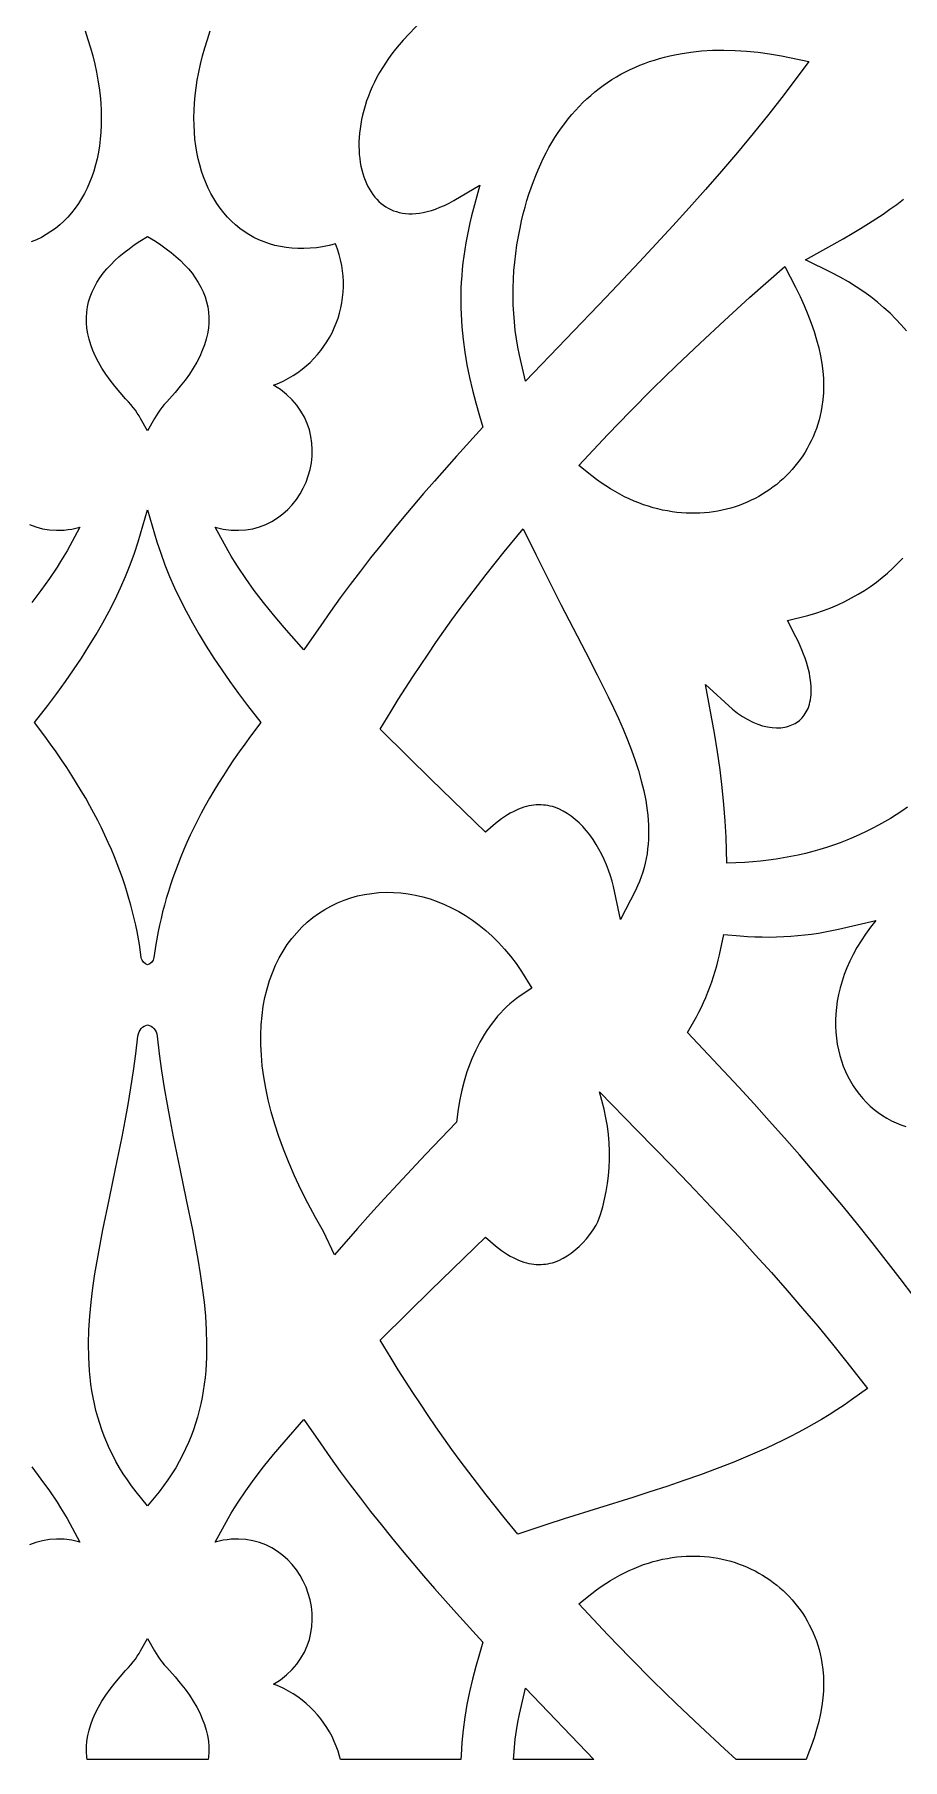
# Model space of a CAD drawing. Extents: x -280 to 280, y -610 to 610.
# Drawn here: x -155.6 to -112.5, y 230 to 315.7 of the extents above; entities that cross this region are included whole.
import ezdxf

# ---------------------------------------------------------------- set-up
doc = ezdxf.new("R2010")
doc.units = 0
doc.layers.add('LAYER_1', color=18, linetype='CONTINUOUS')

msp = doc.modelspace()

# ---------------------------------------------------------------- linework, layer by layer
at = {"layer": 'LAYER_1'}
for points in [[(-136.403, 316.332), (-137.309, 315.369), (-137.505, 315.146), (-137.692, 314.921), (-137.869, 314.693), (-138.037, 314.464), (-138.194, 314.232), (-138.342, 313.999), (-138.481, 313.765), (-138.611, 313.53), (-138.731, 313.294), (-138.842, 313.059), (-138.945, 312.823), (-139.038, 312.587), (-139.122, 312.352), (-139.198, 312.118), (-139.265, 311.886), (-139.324, 311.654), (-139.374, 311.425), (-139.416, 311.198), (-139.45, 310.973), (-139.476, 310.751), (-139.493, 310.532), (-139.503, 310.317), (-139.506, 310.105), (-139.5, 309.898), (-139.487, 309.694), (-139.467, 309.496), (-139.44, 309.302), (-139.406, 309.114), (-139.364, 308.931), (-139.317, 308.754), (-139.262, 308.584), (-139.202, 308.42), (-139.135, 308.262), (-139.063, 308.112), (-138.984, 307.968), (-138.901, 307.833), (-138.811, 307.704), (-138.717, 307.584), (-138.618, 307.471), (-138.514, 307.366), (-138.405, 307.268), (-138.291, 307.179), (-138.172, 307.098), (-138.048, 307.025), (-137.92, 306.961), (-137.786, 306.904), (-137.646, 306.856), (-137.501, 306.817), (-137.35, 306.786), (-137.193, 306.765), (-137.029, 306.754), (-136.859, 306.753), (-136.682, 306.763), (-136.499, 306.783), (-136.309, 306.816), (-136.112, 306.86), (-135.908, 306.917), (-135.698, 306.987), (-135.481, 307.071), (-135.258, 307.169), (-135.029, 307.281), (-134.793, 307.409), (-133.496, 308.175), (-133.908, 306.643), (-133.991, 306.305), (-134.068, 305.97), (-134.137, 305.637), (-134.199, 305.305), (-134.253, 304.976), (-134.301, 304.649), (-134.342, 304.323), (-134.376, 304), (-134.403, 303.677), (-134.424, 303.356), (-134.438, 303.036), (-134.446, 302.718), (-134.448, 302.4), (-134.443, 302.084), (-134.433, 301.768), (-134.416, 301.453), (-134.394, 301.141), (-134.332, 300.51), (-134.248, 299.883), (-134.143, 299.256), (-134.017, 298.628), (-133.871, 297.999), (-133.706, 297.367), (-133.521, 296.726), (-133.355, 296.152), (-134.655, 294.719), (-135.75, 293.482), (-136.291, 292.859), (-136.828, 292.23), (-137.36, 291.597), (-137.887, 290.958), (-138.409, 290.314), (-138.924, 289.664), (-139.434, 289.008), (-139.937, 288.345), (-140.433, 287.676), (-140.922, 286.999), (-141.404, 286.315), (-142.241, 285.092), (-143.22, 286.215), (-143.748, 286.844), (-144.242, 287.456), (-144.701, 288.053), (-145.122, 288.635), (-145.503, 289.198), (-145.681, 289.478), (-145.847, 289.752), (-146.003, 290.022), (-146.64, 291.188), (-146.242, 291.098), (-145.856, 291.047), (-145.483, 291.034), (-145.123, 291.058), (-144.776, 291.115), (-144.445, 291.205), (-144.13, 291.325), (-143.831, 291.473), (-143.549, 291.647), (-143.286, 291.845), (-143.041, 292.065), (-142.817, 292.305), (-142.613, 292.563), (-142.43, 292.837), (-142.27, 293.125), (-142.133, 293.426), (-142.02, 293.736), (-141.931, 294.055), (-141.868, 294.379), (-141.832, 294.708), (-141.822, 295.039), (-141.841, 295.369), (-141.889, 295.698), (-141.966, 296.023), (-142.074, 296.342), (-142.212, 296.653), (-142.384, 296.955), (-142.588, 297.244), (-142.825, 297.519), (-143.098, 297.778), (-143.405, 298.02), (-143.573, 298.133), (-143.749, 298.241), (-143.49, 298.343), (-143.239, 298.458), (-142.997, 298.584), (-142.764, 298.721), (-142.54, 298.869), (-142.325, 299.028), (-142.12, 299.196), (-141.924, 299.374), (-141.738, 299.561), (-141.563, 299.756), (-141.397, 299.96), (-141.242, 300.171), (-141.098, 300.389), (-140.965, 300.613), (-140.843, 300.844), (-140.732, 301.08), (-140.633, 301.322), (-140.545, 301.568), (-140.469, 301.819), (-140.406, 302.073), (-140.355, 302.331), (-140.316, 302.592), (-140.29, 302.855), (-140.278, 303.12), (-140.278, 303.386), (-140.292, 303.653), (-140.319, 303.921), (-140.36, 304.189), (-140.415, 304.457), (-140.484, 304.724), (-140.568, 304.989), (-140.666, 305.253), (-140.989, 305.174), (-141.307, 305.112), (-141.621, 305.066), (-141.931, 305.036), (-142.237, 305.021), (-142.537, 305.023), (-142.832, 305.039), (-143.122, 305.072), (-143.406, 305.12), (-143.683, 305.182), (-143.954, 305.26), (-144.219, 305.353), (-144.475, 305.46), (-144.724, 305.581), (-144.965, 305.716), (-145.197, 305.865), (-145.421, 306.027), (-145.635, 306.202), (-145.84, 306.39), (-146.036, 306.589), (-146.221, 306.801), (-146.396, 307.023), (-146.561, 307.257), (-146.715, 307.502), (-146.859, 307.756), (-146.992, 308.021), (-147.114, 308.296), (-147.224, 308.58), (-147.324, 308.872), (-147.412, 309.174), (-147.488, 309.484), (-147.553, 309.803), (-147.606, 310.129), (-147.647, 310.463), (-147.677, 310.805), (-147.693, 311.154), (-147.698, 311.51), (-147.69, 311.873), (-147.67, 312.242), (-147.636, 312.618), (-147.59, 313), (-147.531, 313.388), (-147.458, 313.782), (-147.373, 314.181), (-147.273, 314.586), (-147.16, 314.995), (-147.032, 315.41), (-146.891, 315.829)], [(-153.109, 315.829), (-152.968, 315.41), (-152.84, 314.995), (-152.727, 314.586), (-152.627, 314.181), (-152.542, 313.782), (-152.469, 313.388), (-152.41, 313), (-152.364, 312.618), (-152.33, 312.242), (-152.31, 311.873), (-152.302, 311.51), (-152.307, 311.154), (-152.323, 310.805), (-152.353, 310.463), (-152.394, 310.129), (-152.447, 309.803), (-152.512, 309.484), (-152.588, 309.174), (-152.676, 308.872), (-152.776, 308.58), (-152.886, 308.296), (-153.008, 308.021), (-153.141, 307.756), (-153.285, 307.502), (-153.439, 307.257), (-153.604, 307.023), (-153.779, 306.801), (-153.964, 306.589), (-154.16, 306.39), (-154.365, 306.202), (-154.579, 306.027), (-154.803, 305.865), (-155.035, 305.716), (-155.276, 305.581), (-155.525, 305.46), (-155.781, 305.353)], [(-112.316, 300.942), (-112.571, 301.236), (-112.842, 301.525), (-113.128, 301.808), (-113.431, 302.085), (-113.75, 302.356), (-114.086, 302.62), (-114.439, 302.876), (-114.808, 303.126), (-115.195, 303.367), (-115.599, 303.6), (-116.02, 303.824), (-117.331, 304.468), (-115.465, 305.509), (-115.014, 305.769), (-114.595, 306.018), (-114.203, 306.26), (-113.832, 306.497), (-113.478, 306.733), (-113.134, 306.973), (-112.795, 307.219), (-112.456, 307.475)], [(-155.87, 291.325), (-155.555, 291.205), (-155.224, 291.115), (-154.877, 291.058), (-154.517, 291.034), (-154.144, 291.047), (-153.952, 291.067), (-153.758, 291.098), (-153.561, 291.138), (-153.36, 291.188), (-153.997, 290.022), (-154.153, 289.752), (-154.319, 289.478), (-154.497, 289.198), (-154.878, 288.635), (-155.299, 288.053), (-155.758, 287.456)], [(-112.263, 277.283), (-112.542, 277.092), (-112.826, 276.906), (-113.114, 276.726), (-113.408, 276.553), (-113.707, 276.386), (-114.011, 276.225), (-114.32, 276.071), (-114.634, 275.924), (-114.953, 275.783), (-115.277, 275.649), (-115.606, 275.522), (-115.94, 275.402), (-116.279, 275.289), (-116.623, 275.183), (-116.972, 275.085), (-117.326, 274.994), (-117.685, 274.911), (-118.049, 274.835), (-118.418, 274.767), (-118.792, 274.707), (-119.171, 274.655), (-119.555, 274.611), (-119.943, 274.575), (-120.337, 274.547), (-121.235, 274.504), (-121.274, 275.794), (-121.317, 276.591), (-121.38, 277.414), (-121.464, 278.263), (-121.571, 279.138), (-121.7, 280.039), (-121.853, 280.966), (-122.301, 283.382), (-120.952, 282.158), (-120.701, 281.959), (-120.449, 281.785), (-120.197, 281.635), (-119.946, 281.51), (-119.699, 281.408), (-119.456, 281.33), (-119.219, 281.274), (-118.99, 281.24), (-118.764, 281.226), (-118.663, 281.228), (-118.559, 281.234), (-118.459, 281.245), (-118.361, 281.26), (-118.266, 281.281), (-118.175, 281.306), (-118.087, 281.335), (-118.002, 281.368), (-117.921, 281.406), (-117.842, 281.448), (-117.768, 281.493), (-117.696, 281.543), (-117.628, 281.598), (-117.563, 281.656), (-117.502, 281.719), (-117.444, 281.786), (-117.389, 281.857), (-117.337, 281.934), (-117.289, 282.016), (-117.244, 282.102), (-117.204, 282.194), (-117.167, 282.292), (-117.135, 282.395), (-117.107, 282.505), (-117.083, 282.62), (-117.065, 282.742), (-117.052, 282.869), (-117.045, 283.003), (-117.044, 283.143), (-117.049, 283.29), (-117.061, 283.442), (-117.079, 283.601), (-117.105, 283.767), (-117.137, 283.938), (-117.178, 284.115), (-117.226, 284.299), (-117.283, 284.489), (-117.348, 284.684), (-117.421, 284.885), (-117.504, 285.093), (-117.595, 285.305), (-117.696, 285.524), (-117.806, 285.748), (-118.223, 286.55), (-117.205, 286.81), (-116.818, 286.924), (-116.441, 287.051), (-116.075, 287.189), (-115.718, 287.339), (-115.373, 287.501), (-115.037, 287.673), (-114.712, 287.855), (-114.398, 288.048), (-114.094, 288.251), (-113.802, 288.463), (-113.52, 288.684), (-113.249, 288.914), (-112.989, 289.152), (-112.74, 289.398), (-112.502, 289.652)], [(-111.955, 252.985), (-112.63, 253.888), (-113.317, 254.784), (-114.015, 255.674), (-114.722, 256.557), (-115.438, 257.434), (-116.163, 258.304), (-116.895, 259.167), (-117.634, 260.024), (-118.378, 260.873), (-119.129, 261.715), (-119.883, 262.55), (-120.642, 263.378), (-121.403, 264.198), (-122.167, 265.01), (-123.196, 266.093), (-122.867, 266.652), (-122.74, 266.88), (-122.618, 267.114), (-122.501, 267.352), (-122.388, 267.595), (-122.28, 267.843), (-122.177, 268.095), (-122.079, 268.351), (-121.986, 268.611), (-121.898, 268.875), (-121.815, 269.142), (-121.737, 269.412), (-121.664, 269.685), (-121.597, 269.959), (-121.381, 270.964), (-120.57, 270.893), (-120.203, 270.868), (-119.838, 270.851), (-119.476, 270.842), (-119.117, 270.84), (-118.761, 270.846), (-118.408, 270.859), (-118.057, 270.88), (-117.71, 270.908), (-117.365, 270.944), (-117.024, 270.986), (-116.685, 271.035), (-116.349, 271.092), (-116.016, 271.155), (-115.686, 271.225), (-113.841, 271.659), (-114.104, 271.323), (-114.347, 270.986), (-114.57, 270.649), (-114.773, 270.312), (-114.958, 269.975), (-115.123, 269.639), (-115.271, 269.304), (-115.401, 268.971), (-115.513, 268.64), (-115.608, 268.311), (-115.686, 267.985), (-115.748, 267.662), (-115.793, 267.343), (-115.824, 267.027), (-115.839, 266.716), (-115.839, 266.409), (-115.824, 266.107), (-115.795, 265.811), (-115.753, 265.52), (-115.697, 265.236), (-115.628, 264.958), (-115.546, 264.688), (-115.453, 264.424), (-115.347, 264.168), (-115.23, 263.921), (-115.101, 263.682), (-114.962, 263.451), (-114.812, 263.23), (-114.653, 263.019), (-114.483, 262.817), (-114.305, 262.626), (-114.117, 262.446), (-113.921, 262.277), (-113.717, 262.12), (-113.505, 261.974), (-113.286, 261.841), (-113.059, 261.72), (-112.826, 261.613), (-112.587, 261.519), (-112.341, 261.439)], [(-155.758, 244.524), (-155.299, 243.927), (-154.878, 243.346), (-154.497, 242.782), (-154.319, 242.502), (-154.153, 242.229), (-153.997, 241.959), (-153.36, 240.792), (-153.758, 240.883), (-154.144, 240.933), (-154.517, 240.946), (-154.877, 240.922), (-155.224, 240.865), (-155.555, 240.775), (-155.87, 240.655)]]:
    msp.add_lwpolyline(points, dxfattribs=at)
for points in [[(-120.829, 314.863), (-120.261, 314.827), (-119.687, 314.769), (-119.108, 314.69), (-118.522, 314.59), (-117.161, 314.311), (-118.391, 312.678), (-119.153, 311.701), (-119.925, 310.741), (-120.707, 309.797), (-121.498, 308.867), (-122.298, 307.949), (-123.105, 307.043), (-123.919, 306.145), (-124.739, 305.255), (-125.565, 304.371), (-127.23, 302.614), (-131.23, 298.433), (-131.532, 299.725), (-131.614, 300.134), (-131.684, 300.547), (-131.741, 300.963), (-131.787, 301.382), (-131.82, 301.803), (-131.841, 302.226), (-131.85, 302.65), (-131.847, 303.076), (-131.833, 303.501), (-131.807, 303.927), (-131.769, 304.353), (-131.72, 304.778), (-131.66, 305.202), (-131.588, 305.625), (-131.506, 306.044), (-131.428, 306.397), (-131.344, 306.741), (-131.255, 307.077), (-131.161, 307.406), (-131.061, 307.727), (-130.955, 308.042), (-130.844, 308.348), (-130.728, 308.648), (-130.607, 308.94), (-130.48, 309.224), (-130.348, 309.502), (-130.211, 309.772), (-130.069, 310.035), (-129.922, 310.29), (-129.77, 310.539), (-129.613, 310.78), (-129.451, 311.014), (-129.284, 311.241), (-129.113, 311.461), (-128.937, 311.674), (-128.756, 311.88), (-128.571, 312.078), (-128.382, 312.27), (-128.188, 312.454), (-127.99, 312.631), (-127.788, 312.801), (-127.582, 312.965), (-127.372, 313.121), (-127.158, 313.27), (-126.94, 313.412), (-126.719, 313.548), (-126.494, 313.676), (-126.266, 313.798), (-126.034, 313.912), (-125.799, 314.02), (-125.561, 314.122), (-125.319, 314.216), (-125.075, 314.304), (-124.828, 314.386), (-124.578, 314.461), (-124.325, 314.53), (-124.07, 314.592), (-123.812, 314.648), (-123.549, 314.698), (-123.024, 314.778), (-122.487, 314.834), (-121.942, 314.867), (-121.389, 314.876)], [(-149.607, 305.386), (-149.336, 305.203), (-149.076, 305.016), (-148.829, 304.824), (-148.595, 304.628), (-148.374, 304.427), (-148.167, 304.221), (-147.974, 304.01), (-147.795, 303.794), (-147.632, 303.572), (-147.485, 303.345), (-147.355, 303.112), (-147.242, 302.873), (-147.147, 302.63), (-147.071, 302.381), (-147.013, 302.127), (-146.976, 301.868), (-146.958, 301.606), (-146.961, 301.339), (-146.984, 301.069), (-147.028, 300.795), (-147.093, 300.518), (-147.179, 300.237), (-147.286, 299.954), (-147.414, 299.668), (-147.563, 299.378), (-147.734, 299.085), (-147.926, 298.789), (-148.14, 298.489), (-148.376, 298.185), (-148.634, 297.877), (-148.91, 297.57), (-149.048, 297.418), (-149.172, 297.274), (-149.286, 297.133), (-149.392, 296.994), (-149.488, 296.857), (-149.575, 296.724), (-149.654, 296.592), (-150, 295.978), (-150.346, 296.592), (-150.425, 296.724), (-150.512, 296.857), (-150.608, 296.994), (-150.714, 297.133), (-150.828, 297.274), (-150.952, 297.418), (-151.09, 297.57), (-151.366, 297.877), (-151.624, 298.185), (-151.86, 298.489), (-152.074, 298.789), (-152.266, 299.085), (-152.437, 299.378), (-152.586, 299.668), (-152.714, 299.954), (-152.821, 300.237), (-152.907, 300.518), (-152.972, 300.795), (-153.016, 301.069), (-153.039, 301.339), (-153.042, 301.606), (-153.024, 301.868), (-152.987, 302.127), (-152.929, 302.381), (-152.853, 302.63), (-152.758, 302.873), (-152.645, 303.112), (-152.515, 303.345), (-152.368, 303.572), (-152.205, 303.794), (-152.026, 304.01), (-151.833, 304.221), (-151.626, 304.427), (-151.405, 304.628), (-151.171, 304.824), (-150.924, 305.016), (-150.664, 305.203), (-150.393, 305.386), (-150, 305.626)], [(-117.819, 303.107), (-117.595, 302.646), (-117.391, 302.194), (-117.208, 301.754), (-117.044, 301.323), (-116.901, 300.901), (-116.776, 300.49), (-116.671, 300.087), (-116.586, 299.694), (-116.519, 299.31), (-116.471, 298.934), (-116.442, 298.567), (-116.431, 298.208), (-116.439, 297.858), (-116.466, 297.517), (-116.51, 297.187), (-116.552, 296.959), (-116.601, 296.737), (-116.657, 296.519), (-116.72, 296.304), (-116.79, 296.093), (-116.868, 295.886), (-116.952, 295.683), (-117.043, 295.484), (-117.14, 295.289), (-117.243, 295.098), (-117.353, 294.912), (-117.469, 294.73), (-117.591, 294.553), (-117.718, 294.381), (-117.852, 294.213), (-117.99, 294.051), (-118.134, 293.893), (-118.283, 293.741), (-118.437, 293.594), (-118.596, 293.452), (-118.76, 293.316), (-118.928, 293.185), (-119.1, 293.06), (-119.277, 292.941), (-119.458, 292.827), (-119.643, 292.72), (-119.832, 292.618), (-120.025, 292.523), (-120.221, 292.434), (-120.42, 292.351), (-120.623, 292.274), (-120.828, 292.204), (-121.037, 292.141), (-121.249, 292.084), (-121.463, 292.034), (-121.679, 291.991), (-121.899, 291.954), (-122.12, 291.925), (-122.343, 291.903), (-122.569, 291.888), (-122.796, 291.881), (-123.024, 291.881), (-123.255, 291.888), (-123.486, 291.903), (-123.719, 291.926), (-123.953, 291.956), (-124.187, 291.994), (-124.423, 292.04), (-124.659, 292.094), (-124.895, 292.157), (-125.132, 292.227), (-125.368, 292.306), (-125.605, 292.392), (-125.842, 292.488), (-126.078, 292.592), (-126.314, 292.704), (-126.549, 292.825), (-126.783, 292.954), (-127.016, 293.093), (-127.249, 293.24), (-127.48, 293.396), (-127.71, 293.561), (-127.938, 293.735), (-128.584, 294.257), (-127.137, 295.797), (-126.036, 296.936), (-124.908, 298.069), (-123.752, 299.2), (-122.567, 300.329), (-121.352, 301.457), (-120.105, 302.587), (-118.353, 304.139)], [(-149.534, 290.465), (-149.348, 289.894), (-149.14, 289.322), (-148.909, 288.748), (-148.657, 288.173), (-148.383, 287.596), (-148.088, 287.018), (-147.773, 286.438), (-147.439, 285.857), (-147.085, 285.275), (-146.713, 284.691), (-146.322, 284.106), (-145.914, 283.519), (-145.489, 282.931), (-145.047, 282.343), (-144.384, 281.487), (-144.888, 280.82), (-145.179, 280.423), (-145.46, 280.03), (-145.729, 279.639), (-145.988, 279.251), (-146.238, 278.866), (-146.476, 278.485), (-146.706, 278.106), (-146.925, 277.73), (-147.135, 277.357), (-147.335, 276.986), (-147.526, 276.619), (-147.708, 276.255), (-147.882, 275.893), (-148.046, 275.534), (-148.203, 275.178), (-148.35, 274.825), (-148.49, 274.474), (-148.622, 274.126), (-148.746, 273.781), (-148.862, 273.438), (-148.971, 273.098), (-149.072, 272.76), (-149.167, 272.425), (-149.254, 272.093), (-149.335, 271.763), (-149.409, 271.435), (-149.476, 271.112), (-149.593, 270.467), (-149.686, 269.827), (-149.701, 269.759), (-149.724, 269.697), (-149.793, 269.593), (-149.887, 269.514), (-150, 269.462), (-150.113, 269.514), (-150.207, 269.593), (-150.245, 269.642), (-150.276, 269.697), (-150.299, 269.759), (-150.314, 269.827), (-150.407, 270.467), (-150.524, 271.112), (-150.591, 271.435), (-150.665, 271.763), (-150.746, 272.093), (-150.833, 272.425), (-150.928, 272.76), (-151.029, 273.098), (-151.138, 273.438), (-151.254, 273.781), (-151.378, 274.126), (-151.51, 274.474), (-151.65, 274.825), (-151.797, 275.178), (-151.954, 275.534), (-152.118, 275.893), (-152.292, 276.255), (-152.474, 276.619), (-152.665, 276.986), (-152.865, 277.357), (-153.075, 277.73), (-153.294, 278.106), (-153.524, 278.485), (-153.762, 278.866), (-154.012, 279.251), (-154.271, 279.639), (-154.54, 280.03), (-154.821, 280.423), (-155.112, 280.82), (-155.616, 281.487), (-154.953, 282.343), (-154.511, 282.931), (-154.086, 283.519), (-153.678, 284.106), (-153.287, 284.691), (-152.915, 285.275), (-152.561, 285.857), (-152.227, 286.438), (-151.912, 287.018), (-151.617, 287.596), (-151.343, 288.173), (-151.091, 288.748), (-150.86, 289.322), (-150.652, 289.894), (-150.466, 290.465), (-150, 292.056)], [(-130.718, 289.826), (-130.096, 288.567), (-129.471, 287.345), (-128.247, 284.995), (-127.667, 283.865), (-127.122, 282.764), (-126.864, 282.222), (-126.62, 281.687), (-126.389, 281.158), (-126.172, 280.636), (-125.972, 280.119), (-125.79, 279.608), (-125.626, 279.102), (-125.482, 278.601), (-125.36, 278.104), (-125.261, 277.612), (-125.187, 277.127), (-125.159, 276.882), (-125.138, 276.64), (-125.124, 276.4), (-125.118, 276.16), (-125.118, 275.921), (-125.127, 275.684), (-125.143, 275.448), (-125.167, 275.212), (-125.199, 274.978), (-125.24, 274.745), (-125.289, 274.514), (-125.347, 274.283), (-125.414, 274.055), (-125.49, 273.828), (-125.575, 273.602), (-125.669, 273.379), (-125.773, 273.157), (-126.515, 271.716), (-126.867, 273.346), (-126.936, 273.614), (-127.017, 273.883), (-127.109, 274.151), (-127.212, 274.419), (-127.326, 274.683), (-127.451, 274.942), (-127.585, 275.195), (-127.728, 275.441), (-127.881, 275.678), (-128.042, 275.905), (-128.212, 276.12), (-128.389, 276.321), (-128.573, 276.509), (-128.763, 276.681), (-128.959, 276.837), (-129.16, 276.976), (-129.366, 277.096), (-129.576, 277.197), (-129.796, 277.28), (-129.9, 277.312), (-130.01, 277.34), (-130.121, 277.363), (-130.233, 277.381), (-130.347, 277.393), (-130.462, 277.4), (-130.578, 277.401), (-130.697, 277.396), (-130.817, 277.386), (-130.939, 277.369), (-131.063, 277.346), (-131.189, 277.316), (-131.317, 277.279), (-131.448, 277.235), (-131.581, 277.184), (-131.716, 277.125), (-131.853, 277.058), (-131.993, 276.983), (-132.135, 276.899), (-132.279, 276.806), (-132.425, 276.705), (-132.574, 276.594), (-132.724, 276.474), (-133.223, 276.048), (-135.93, 278.676), (-137.068, 279.79), (-138.447, 281.153), (-137.901, 282.06), (-137.552, 282.628), (-137.194, 283.194), (-136.829, 283.761), (-136.456, 284.326), (-136.074, 284.891), (-135.685, 285.456), (-135.288, 286.02), (-134.884, 286.584), (-134.471, 287.147), (-134.051, 287.71), (-133.623, 288.273), (-133.187, 288.834), (-132.744, 289.396), (-132.293, 289.957), (-131.349, 291.113)], [(-137.796, 273.055), (-137.432, 273.03), (-137.068, 272.986), (-136.703, 272.921), (-136.339, 272.836), (-135.976, 272.732), (-135.615, 272.606), (-135.257, 272.461), (-134.902, 272.295), (-134.551, 272.109), (-134.205, 271.903), (-133.865, 271.676), (-133.53, 271.429), (-133.203, 271.162), (-132.884, 270.874), (-132.573, 270.566), (-132.271, 270.237), (-131.979, 269.887), (-131.697, 269.518), (-131.427, 269.127), (-130.911, 268.307), (-131.506, 267.911), (-131.679, 267.786), (-131.847, 267.654), (-132.01, 267.516), (-132.169, 267.372), (-132.323, 267.221), (-132.473, 267.065), (-132.617, 266.902), (-132.758, 266.734), (-132.893, 266.561), (-133.024, 266.382), (-133.15, 266.199), (-133.271, 266.011), (-133.387, 265.818), (-133.499, 265.62), (-133.605, 265.419), (-133.707, 265.214), (-133.804, 265.005), (-133.896, 264.793), (-133.983, 264.577), (-134.065, 264.359), (-134.141, 264.14), (-134.281, 263.688), (-134.401, 263.23), (-134.5, 262.766), (-134.578, 262.299), (-134.659, 261.651), (-136.195, 260.048), (-137.581, 258.57), (-138.259, 257.833), (-138.926, 257.097), (-139.582, 256.362), (-140.725, 255.059), (-141.268, 256.212), (-141.665, 256.91), (-142.043, 257.616), (-142.39, 258.308), (-142.707, 258.986), (-142.995, 259.649), (-143.253, 260.299), (-143.483, 260.933), (-143.686, 261.554), (-143.861, 262.16), (-144.01, 262.751), (-144.133, 263.328), (-144.23, 263.889), (-144.303, 264.437), (-144.352, 264.969), (-144.378, 265.486), (-144.38, 265.988), (-144.36, 266.475), (-144.319, 266.946), (-144.256, 267.402), (-144.172, 267.842), (-144.069, 268.266), (-143.946, 268.674), (-143.804, 269.065), (-143.644, 269.44), (-143.467, 269.798), (-143.273, 270.138), (-143.063, 270.461), (-142.837, 270.765), (-142.597, 271.052), (-142.343, 271.321), (-142.076, 271.57), (-141.796, 271.801), (-141.506, 272.013), (-141.205, 272.206), (-140.894, 272.379), (-140.574, 272.533), (-140.247, 272.668), (-139.912, 272.782), (-139.571, 272.877), (-139.224, 272.953), (-138.872, 273.008), (-138.516, 273.044), (-138.157, 273.059)], [(-149.911, 266.454), (-149.828, 266.412), (-149.751, 266.359), (-149.683, 266.294), (-149.624, 266.217), (-149.577, 266.129), (-149.542, 266.029), (-149.521, 265.918), (-149.419, 265.047), (-149.303, 264.196), (-149.173, 263.357), (-149.033, 262.529), (-148.885, 261.713), (-148.73, 260.91), (-148.407, 259.331), (-148.084, 257.796), (-147.778, 256.302), (-147.636, 255.567), (-147.505, 254.841), (-147.386, 254.123), (-147.283, 253.414), (-147.198, 252.712), (-147.132, 252.017), (-147.088, 251.328), (-147.07, 250.647), (-147.078, 249.971), (-147.116, 249.306), (-147.148, 248.969), (-147.187, 248.638), (-147.236, 248.309), (-147.293, 247.981), (-147.36, 247.654), (-147.436, 247.329), (-147.522, 247.006), (-147.619, 246.685), (-147.726, 246.365), (-147.844, 246.048), (-147.974, 245.732), (-148.114, 245.418), (-148.266, 245.106), (-148.43, 244.797), (-148.606, 244.49), (-148.794, 244.185), (-148.994, 243.882), (-149.208, 243.582), (-149.434, 243.283), (-150, 242.6), (-150.566, 243.283), (-150.792, 243.582), (-151.006, 243.882), (-151.206, 244.185), (-151.394, 244.49), (-151.57, 244.797), (-151.734, 245.106), (-151.886, 245.418), (-152.026, 245.732), (-152.156, 246.048), (-152.274, 246.365), (-152.381, 246.685), (-152.478, 247.006), (-152.564, 247.329), (-152.64, 247.654), (-152.707, 247.981), (-152.764, 248.309), (-152.813, 248.638), (-152.852, 248.969), (-152.884, 249.306), (-152.922, 249.971), (-152.93, 250.647), (-152.912, 251.328), (-152.868, 252.017), (-152.802, 252.712), (-152.717, 253.414), (-152.614, 254.123), (-152.495, 254.841), (-152.364, 255.567), (-152.222, 256.302), (-151.916, 257.796), (-151.593, 259.331), (-151.27, 260.91), (-151.115, 261.713), (-150.967, 262.529), (-150.827, 263.357), (-150.697, 264.196), (-150.581, 265.047), (-150.479, 265.918), (-150.458, 266.029), (-150.423, 266.129), (-150.376, 266.217), (-150.317, 266.294), (-150.249, 266.359), (-150.172, 266.412), (-150.089, 266.454), (-150, 266.485)], [(-125.68, 261.232), (-123.968, 259.476), (-123.121, 258.596), (-122.281, 257.715), (-121.451, 256.832), (-120.63, 255.948), (-119.821, 255.063), (-119.024, 254.176), (-118.24, 253.289), (-117.472, 252.4), (-116.72, 251.509), (-115.985, 250.618), (-115.269, 249.725), (-114.251, 248.417), (-115.038, 247.853), (-115.406, 247.6), (-115.777, 247.355), (-116.152, 247.118), (-116.531, 246.888), (-116.913, 246.665), (-117.298, 246.449), (-117.686, 246.24), (-118.077, 246.037), (-118.472, 245.839), (-119.266, 245.463), (-120.071, 245.107), (-120.885, 244.769), (-121.707, 244.448), (-122.536, 244.141), (-123.371, 243.847), (-124.212, 243.562), (-125.056, 243.286), (-125.905, 243.014), (-127.607, 242.481), (-129.314, 241.945), (-130.166, 241.672), (-131.016, 241.391), (-131.611, 241.187), (-132.293, 242.023), (-132.744, 242.584), (-133.187, 243.146), (-133.623, 243.708), (-134.051, 244.27), (-134.471, 244.833), (-134.884, 245.396), (-135.288, 245.96), (-135.685, 246.524), (-136.074, 247.089), (-136.456, 247.654), (-136.829, 248.22), (-137.194, 248.786), (-137.552, 249.353), (-137.901, 249.92), (-138.447, 250.828), (-137.068, 252.19), (-135.93, 253.304), (-133.223, 255.932), (-132.724, 255.506), (-132.574, 255.386), (-132.425, 255.275), (-132.279, 255.174), (-132.135, 255.081), (-131.993, 254.998), (-131.853, 254.922), (-131.716, 254.855), (-131.581, 254.796), (-131.448, 254.745), (-131.317, 254.701), (-131.189, 254.664), (-131.063, 254.634), (-130.939, 254.611), (-130.817, 254.594), (-130.697, 254.584), (-130.578, 254.579), (-130.462, 254.58), (-130.347, 254.587), (-130.233, 254.599), (-130.121, 254.617), (-130.01, 254.64), (-129.9, 254.668), (-129.796, 254.7), (-129.576, 254.783), (-129.366, 254.885), (-129.16, 255.005), (-128.959, 255.143), (-128.763, 255.299), (-128.573, 255.471), (-128.389, 255.659), (-128.212, 255.861), (-128.042, 256.076), (-127.881, 256.302), (-127.728, 256.539), (-127.635, 256.696), (-127.51, 257.063), (-127.399, 257.437), (-127.303, 257.817), (-127.222, 258.202), (-127.156, 258.593), (-127.107, 258.988), (-127.073, 259.388), (-127.057, 259.793), (-127.057, 260.201), (-127.075, 260.613), (-127.11, 261.029), (-127.164, 261.447), (-127.236, 261.868), (-127.326, 262.292), (-127.436, 262.717), (-127.566, 263.144)], [(-141.404, 245.666), (-140.922, 244.981), (-140.433, 244.304), (-139.937, 243.635), (-139.434, 242.972), (-138.924, 242.316), (-138.409, 241.666), (-137.887, 241.022), (-137.36, 240.383), (-136.828, 239.75), (-136.291, 239.122), (-135.75, 238.498), (-134.655, 237.262), (-133.355, 235.828), (-133.521, 235.254), (-133.706, 234.613), (-133.871, 233.981), (-134.017, 233.352), (-134.143, 232.724), (-134.248, 232.097), (-134.332, 231.47), (-134.394, 230.84), (-134.416, 230.527), (-134.433, 230.212), (-134.44, 230), (-140.429, 230), (-140.469, 230.161), (-140.545, 230.412), (-140.633, 230.658), (-140.732, 230.9), (-140.843, 231.136), (-140.965, 231.367), (-141.098, 231.592), (-141.242, 231.81), (-141.397, 232.02), (-141.563, 232.224), (-141.738, 232.419), (-141.924, 232.606), (-142.12, 232.784), (-142.325, 232.952), (-142.54, 233.111), (-142.764, 233.259), (-142.997, 233.396), (-143.239, 233.522), (-143.49, 233.637), (-143.749, 233.739), (-143.405, 233.96), (-143.098, 234.202), (-142.825, 234.461), (-142.588, 234.736), (-142.384, 235.026), (-142.212, 235.327), (-142.074, 235.638), (-141.966, 235.957), (-141.889, 236.282), (-141.841, 236.611), (-141.822, 236.942), (-141.832, 237.272), (-141.868, 237.601), (-141.931, 237.926), (-142.02, 238.244), (-142.133, 238.554), (-142.27, 238.855), (-142.43, 239.143), (-142.613, 239.417), (-142.817, 239.676), (-143.041, 239.916), (-143.286, 240.136), (-143.549, 240.334), (-143.831, 240.508), (-144.13, 240.655), (-144.445, 240.775), (-144.776, 240.865), (-145.123, 240.922), (-145.483, 240.946), (-145.856, 240.933), (-146.048, 240.913), (-146.242, 240.883), (-146.439, 240.842), (-146.64, 240.792), (-146.003, 241.959), (-145.847, 242.229), (-145.681, 242.502), (-145.503, 242.782), (-145.122, 243.346), (-144.701, 243.927), (-144.242, 244.524), (-143.748, 245.137), (-143.22, 245.765), (-142.241, 246.888)], [(-122.796, 240.1), (-122.569, 240.092), (-122.343, 240.077), (-122.12, 240.055), (-121.899, 240.026), (-121.679, 239.99), (-121.463, 239.946), (-121.249, 239.896), (-121.037, 239.84), (-120.828, 239.776), (-120.623, 239.706), (-120.42, 239.629), (-120.221, 239.547), (-120.025, 239.457), (-119.832, 239.362), (-119.643, 239.26), (-119.458, 239.153), (-119.277, 239.039), (-119.1, 238.92), (-118.928, 238.795), (-118.76, 238.664), (-118.596, 238.528), (-118.437, 238.386), (-118.283, 238.239), (-118.134, 238.087), (-117.99, 237.929), (-117.852, 237.767), (-117.718, 237.599), (-117.591, 237.427), (-117.469, 237.25), (-117.353, 237.068), (-117.243, 236.882), (-117.14, 236.691), (-117.043, 236.497), (-116.952, 236.297), (-116.868, 236.094), (-116.79, 235.887), (-116.72, 235.676), (-116.657, 235.461), (-116.601, 235.243), (-116.552, 235.021), (-116.51, 234.793), (-116.466, 234.463), (-116.439, 234.122), (-116.431, 233.772), (-116.442, 233.413), (-116.471, 233.046), (-116.519, 232.671), (-116.586, 232.286), (-116.671, 231.893), (-116.776, 231.49), (-116.901, 231.079), (-117.044, 230.658), (-117.208, 230.227), (-117.302, 230), (-120.775, 230), (-121.352, 230.523), (-122.567, 231.652), (-123.752, 232.78), (-124.908, 233.911), (-126.036, 235.044), (-127.137, 236.183), (-128.584, 237.723), (-127.938, 238.245), (-127.71, 238.419), (-127.48, 238.584), (-127.249, 238.74), (-127.016, 238.887), (-126.783, 239.026), (-126.549, 239.155), (-126.314, 239.276), (-126.078, 239.389), (-125.842, 239.492), (-125.605, 239.588), (-125.368, 239.675), (-125.132, 239.753), (-124.895, 239.824), (-124.659, 239.886), (-124.423, 239.94), (-124.187, 239.986), (-123.953, 240.024), (-123.719, 240.055), (-123.486, 240.077), (-123.255, 240.092), (-123.024, 240.1)], [(-149.654, 235.388), (-149.575, 235.257), (-149.488, 235.123), (-149.392, 234.986), (-149.286, 234.847), (-149.172, 234.706), (-149.048, 234.562), (-148.91, 234.411), (-148.634, 234.103), (-148.376, 233.795), (-148.14, 233.492), (-147.926, 233.192), (-147.734, 232.895), (-147.563, 232.602), (-147.414, 232.313), (-147.286, 232.026), (-147.179, 231.743), (-147.093, 231.463), (-147.028, 231.185), (-146.984, 230.912), (-146.961, 230.641), (-146.958, 230.375), (-146.976, 230.112), (-146.992, 230), (-153.008, 230), (-153.024, 230.112), (-153.042, 230.375), (-153.039, 230.641), (-153.016, 230.912), (-152.972, 231.185), (-152.907, 231.463), (-152.821, 231.743), (-152.714, 232.026), (-152.586, 232.313), (-152.437, 232.602), (-152.266, 232.895), (-152.074, 233.192), (-151.86, 233.492), (-151.624, 233.795), (-151.366, 234.103), (-151.09, 234.411), (-150.952, 234.562), (-150.828, 234.706), (-150.714, 234.847), (-150.608, 234.986), (-150.512, 235.123), (-150.425, 235.257), (-150.346, 235.388), (-150, 236.002)], [(-127.837, 230), (-131.829, 230), (-131.82, 230.177), (-131.787, 230.598), (-131.741, 231.017), (-131.684, 231.433), (-131.614, 231.846), (-131.532, 232.255), (-131.23, 233.547)]]:
    msp.add_lwpolyline(points, close=True, dxfattribs=at)

doc.saveas('drawing.dxf')
